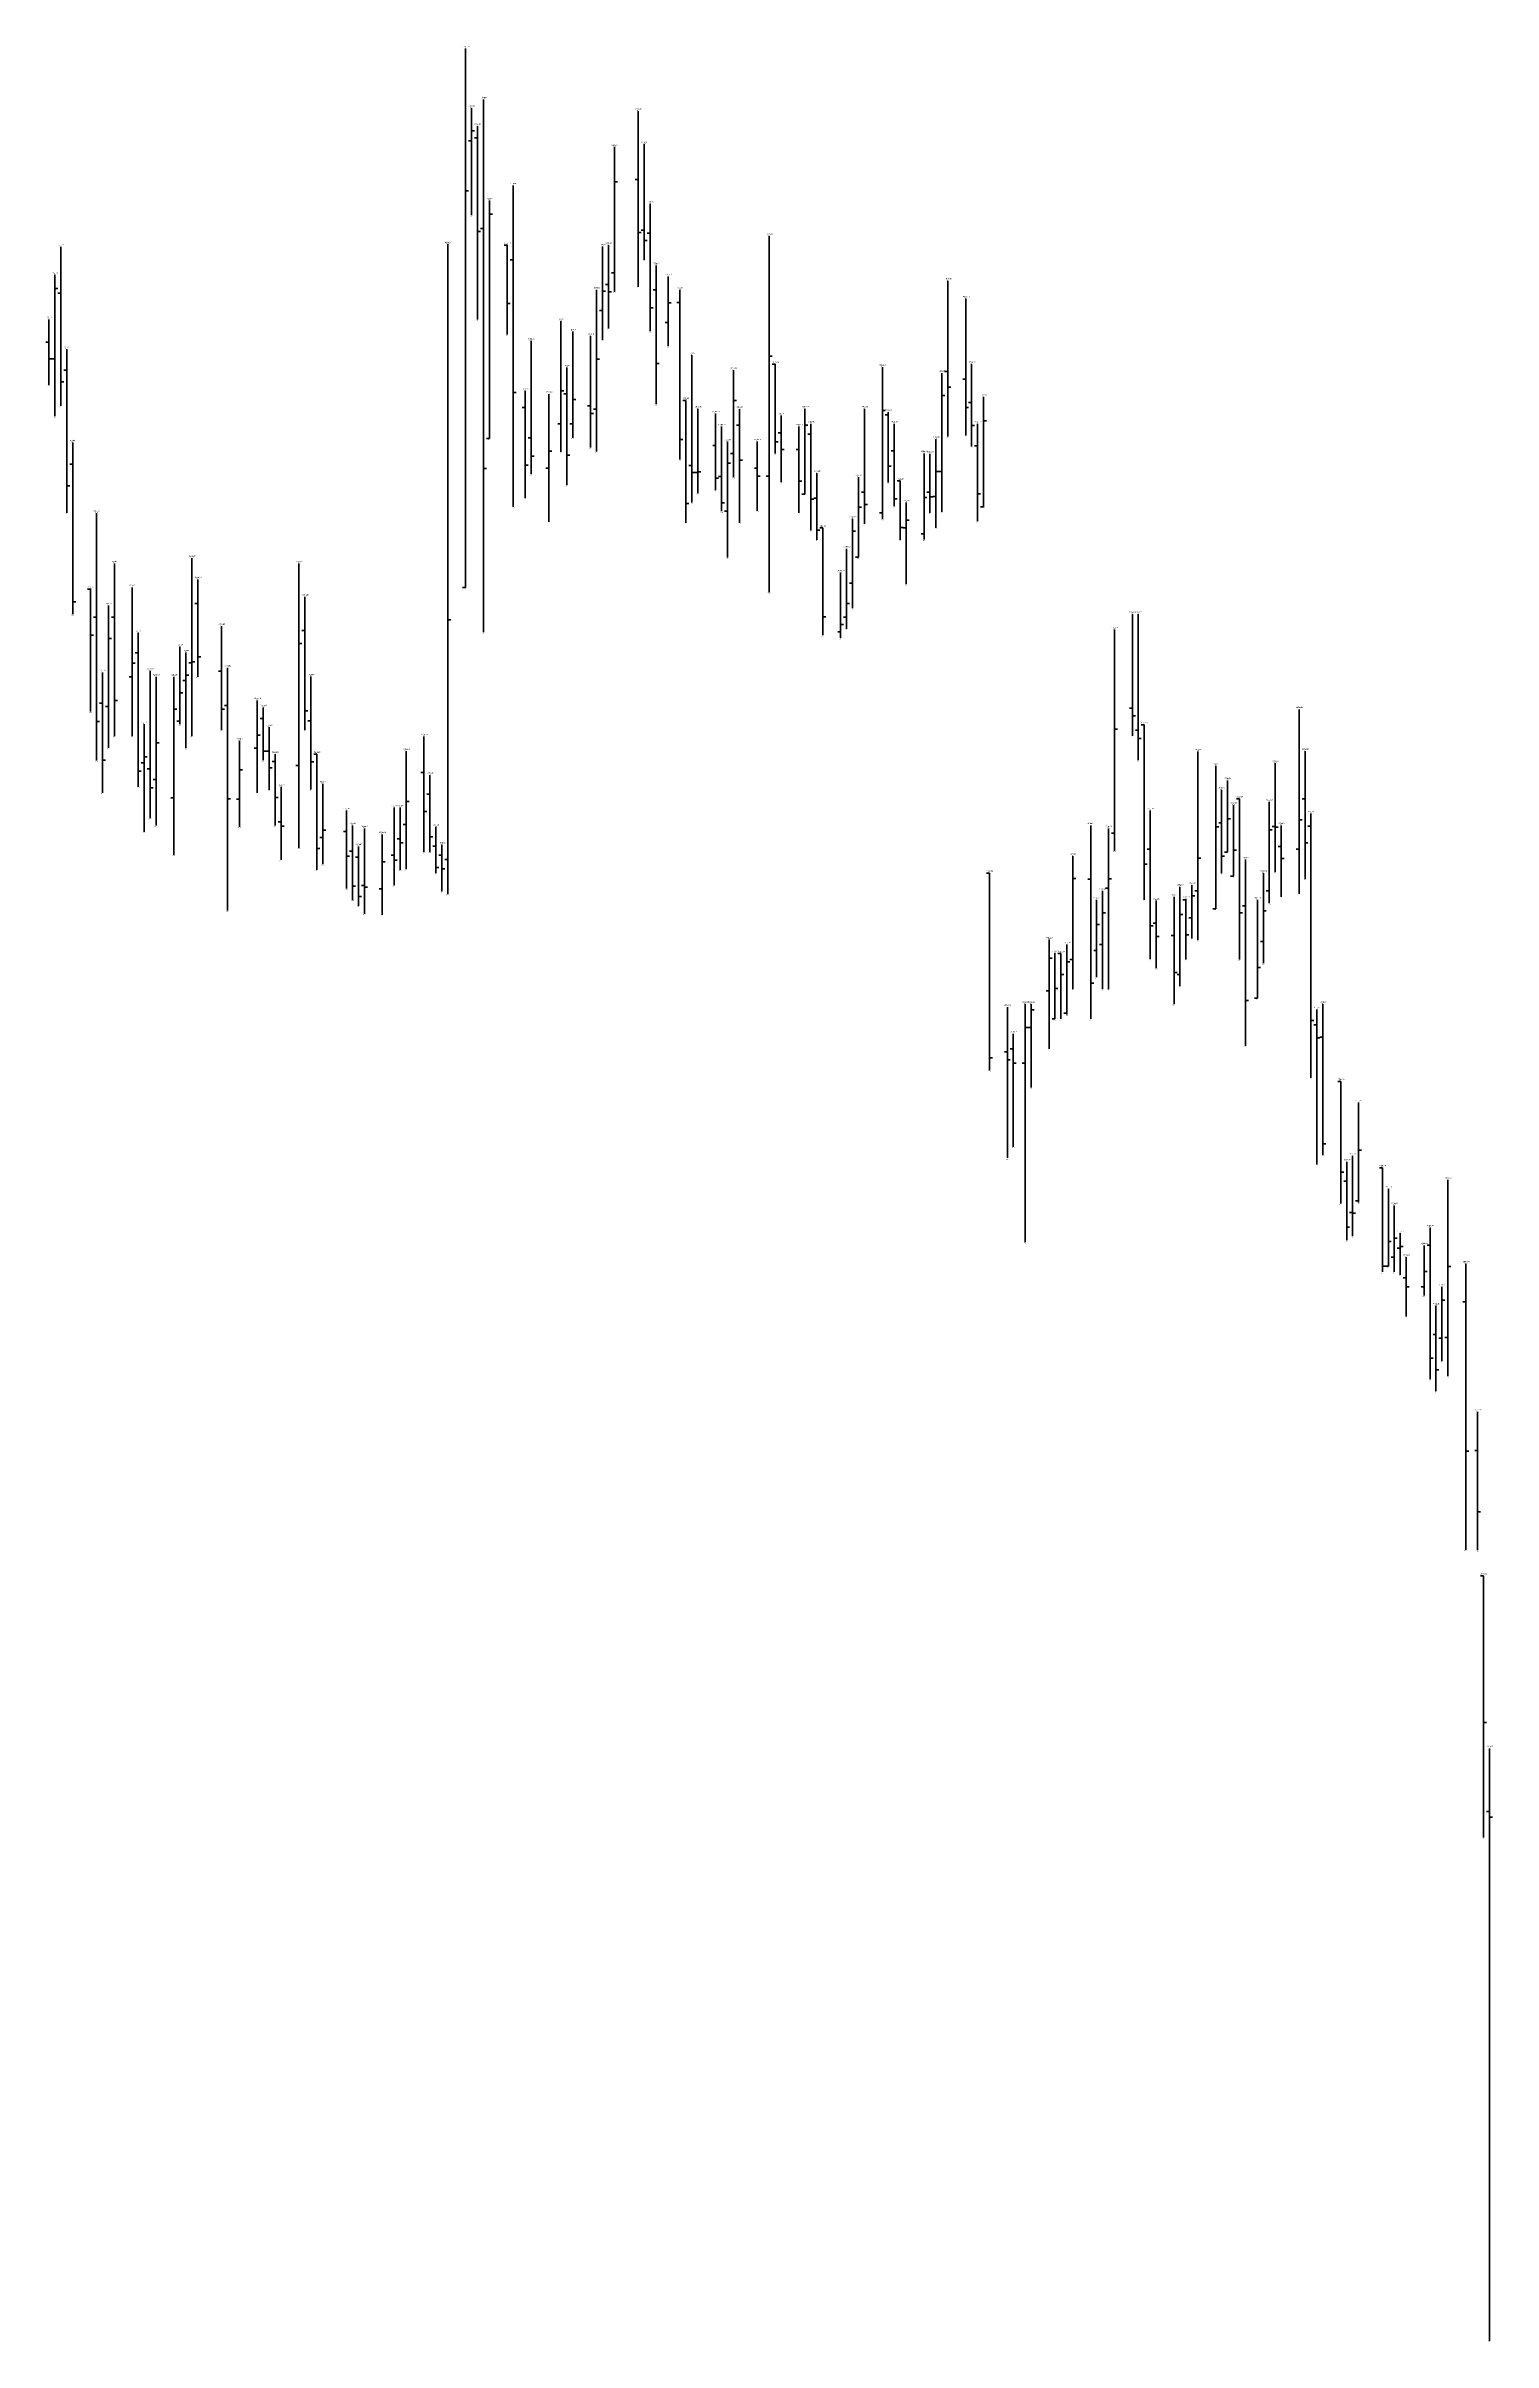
# Model space of a CAD drawing. Header units: inches. Extents: x 0 to 30000, y -20 to 2443.
# Drawn here: x 16487.5 to 16730.6, y 415.2 to 801 of the extents above; entities that cross this region are included whole.
import ezdxf

# ---------------------------------------------------------------- set-up
doc = ezdxf.new("R2010")
doc.units = ezdxf.units.IN
doc.header["$MEASUREMENT"] = 0
for name, color, linetype in [('DATE', 7, 'Continuous'), ('Graph', 7, 'Continuous'), ('Rate', 7, 'Continuous')]:
    doc.layers.add(name, color=color, linetype=linetype)
doc.styles.get("Standard").update_dxf_attribs({"font": 'arial.ttf'})

msp = doc.modelspace()

# ---------------------------------------------------------------- linework, layer by layer
at = {"layer": 'Graph', "color": 3, "lineweight": 35}
for p, q in [((16558, 800.5), (16558, 710)), ((16559, 790.5), (16559, 772.5)), ((16559, 785), (16558.5, 785)), ((16559, 786.675), (16559.5, 786.675)), ((16583, 783.975), (16583, 759.65)), ((16558, 776.625), (16558.5, 776.625)), ((16583, 778.15), (16583.5, 778.15)), ((16562, 774.975), (16562, 735)), ((16562, 772.675), (16562.5, 772.675)), ((16555, 767.625), (16555, 658.475)), ((16609, 769), (16609, 709.2)), ((16581, 767.25), (16581, 751.575)), ((16489, 762.475), (16489, 738.775)), ((16489, 760.225), (16489.5, 760.225)), ((16580, 760), (16580, 732.825)), ((16583, 762.85), (16582.5, 762.85)), ((16592, 762.2), (16592, 750.5)), ((16581, 756.5), (16580.5, 756.5)), ((16581, 759.75), (16581.5, 759.75)), ((16592, 757.8), (16592.5, 757.8)), ((16574, 754.7), (16574, 732.75)), ((16576, 752.975), (16576, 735.125)), ((16592, 754.5), (16591.5, 754.5)), ((16489, 748.375), (16488.5, 748.375)), ((16580, 748.35), (16580.5, 748.35)), ((16609, 748.825), (16609.5, 748.825)), ((16603, 746.5), (16603, 728.525)), ((16628, 747), (16628, 721.475)), ((16638, 746), (16638, 722.675)), ((16572, 742.475), (16572, 721)), ((16574, 743), (16574.5, 743)), ((16576, 741.575), (16576.5, 741.575)), ((16603, 741.375), (16603.5, 741.375)), ((16638, 742.25), (16638.5, 742.25)), ((16645, 742), (16645, 723.525)), ((16574, 737.45), (16573.5, 737.45)), ((16576, 737.475), (16575.5, 737.475)), ((16580, 739.95), (16579.5, 739.95)), ((16597, 740), (16597, 725.825)), ((16615, 740), (16615, 725.65)), ((16615, 737.275), (16615.5, 737.275)), ((16628, 739.7), (16628.5, 739.7)), ((16645, 738), (16645.5, 738)), ((16562, 735), (16561.5, 735)), ((16572, 732.875), (16572.5, 732.875)), ((16602, 734.45), (16602, 715)), ((16637, 734.9), (16637, 720)), ((16572, 730.05), (16571.5, 730.05)), ((16597, 729.3), (16596.5, 729.3)), ((16597, 729.425), (16597.5, 729.425)), ((16602, 730.875), (16602.5, 730.875)), ((16603, 732.5), (16602.5, 732.5)), ((16635, 732.5), (16635, 718.05)), ((16637, 729.45), (16637.5, 729.45)), ((16638, 729.45), (16637.5, 729.45)), ((16609, 728.675), (16608.5, 728.675)), ((16615, 725.65), (16614.5, 725.65)), ((16624, 728.5), (16624, 715.05)), ((16637, 725.25), (16636.5, 725.25)), ((16602, 722.775), (16601.5, 722.775)), ((16623, 721.5), (16623, 706.525)), ((16624, 723.5), (16624.5, 723.5)), ((16628, 722.5), (16627.5, 722.5)), ((16632, 724.25), (16632, 710.525)), ((16632, 721.3), (16632.5, 721.3)), ((16635, 725.075), (16635.5, 725.075)), ((16645, 723.525), (16644.5, 723.525)), ((16623, 719.425), (16623.5, 719.425)), ((16632, 720), (16631.5, 720)), ((16635, 719), (16634.5, 719)), ((16512, 714.925), (16512, 685)), ((16530, 714), (16530, 666.275)), ((16622, 716.5), (16622, 703.05)), ((16624, 715.05), (16623.5, 715.05)), ((16502, 710), (16502, 685)), ((16558, 710), (16557.5, 710)), ((16621, 712.45), (16621, 701.5)), ((16623, 710.7), (16622.5, 710.7)), ((16498, 706.95), (16498, 683.05)), ((16622, 707.3), (16622.5, 707.3)), ((16555, 704.55), (16555.5, 704.55)), ((16621, 702.55), (16620.5, 702.55)), ((16621, 703.75), (16621.5, 703.75)), ((16622, 705), (16621.5, 705)), ((16667, 702.9), (16667, 665.75)), ((16498, 701.4), (16498.5, 701.4)), ((16510, 700), (16510, 687.025)), ((16511, 699.05), (16511, 682.975)), ((16530, 700.6), (16530.5, 700.6)), ((16502, 695), (16501.5, 695)), ((16502, 697.275), (16502.5, 697.275)), ((16506, 695), (16506, 670)), ((16509, 695), (16509, 665.1)), ((16511, 694.35), (16510.5, 694.35)), ((16511, 695.275), (16511.5, 695.275)), ((16512, 697.3), (16511.5, 697.3)), ((16512, 697.475), (16512.5, 697.475)), ((16510, 692.275), (16510.5, 692.275)), ((16523, 691), (16523, 675.5)), ((16498, 690), (16497.5, 690)), ((16504, 687), (16504, 668.95)), ((16509, 689.55), (16509.5, 689.55)), ((16510, 687.5), (16509.5, 687.5)), ((16698, 689.5), (16698, 658.5)), ((16506, 683.9), (16506.5, 683.9)), ((16520, 684.225), (16520, 669.775)), ((16523, 683), (16522.5, 683)), ((16523, 685.15), (16523.5, 685.15)), ((16667, 686.2), (16667.5, 686.2)), ((16504, 680.5), (16503.5, 680.5)), ((16504, 681.55), (16504.5, 681.55)), ((16520, 679.375), (16520.5, 679.375)), ((16530, 680.1), (16529.5, 680.1)), ((16548, 682.5), (16548, 662.65)), ((16681, 682.425), (16681, 650.725)), ((16684, 680), (16684, 656)), ((16506, 677.75), (16505.5, 677.75)), ((16534, 677), (16534, 663.525)), ((16686, 677.575), (16686, 665.5)), ((16509, 674.65), (16508.5, 674.65)), ((16520, 674.45), (16519.5, 674.45)), ((16548, 674.025), (16548.5, 674.025)), ((16687, 673.425), (16687, 661.5)), ((16693, 674), (16693, 656.975)), ((16534, 668), (16533.5, 668)), ((16534, 669.225), (16534.5, 669.225)), ((16544, 668.5), (16544, 655)), ((16548, 670.175), (16547.5, 670.175)), ((16666, 669.5), (16666, 642.5)), ((16667, 668.7), (16666.5, 668.7)), ((16684, 669.8), (16684.5, 669.8)), ((16686, 671.125), (16686.5, 671.125)), ((16693, 669.25), (16693.5, 669.25)), ((16698, 670.975), (16698.5, 670.975)), ((16544, 663.925), (16544.5, 663.925)), ((16555, 664.3), (16554.5, 664.3)), ((16660, 664.85), (16660, 642.5)), ((16681, 664.525), (16681.5, 664.525)), ((16686, 665.5), (16685.5, 665.5)), ((16687, 665.875), (16687.5, 665.875)), ((16698, 666), (16697.5, 666)), ((16660, 661.125), (16660.5, 661.125)), ((16666, 661.05), (16666.5, 661.05)), ((16678, 659.725), (16678, 643)), ((16680, 660), (16680, 651)), ((16687, 661.5), (16686.5, 661.5)), ((16692, 662), (16692, 646.9)), ((16544, 659.35), (16543.5, 659.35)), ((16664, 657.5), (16664, 644.5)), ((16665, 659), (16665, 642.525)), ((16666, 659.5), (16665.5, 659.5)), ((16680, 658.2), (16680.5, 658.2)), ((16681, 659), (16680.5, 659)), ((16684, 656), (16683.5, 656)), ((16691, 657.5), (16691, 641)), ((16693, 659), (16692.5, 659)), ((16664, 653.375), (16664.5, 653.375)), ((16665, 655.35), (16665.5, 655.35)), ((16678, 655.075), (16678.5, 655.075)), ((16680, 654.5), (16679.5, 654.5)), ((16692, 655.65), (16692.5, 655.65)), ((16656, 650.825), (16656, 632.5)), ((16657, 648.55), (16657, 637.5)), ((16659, 650), (16659, 638.25)), ((16664, 649), (16663.5, 649)), ((16665, 650), (16664.5, 650)), ((16692, 650.5), (16691.5, 650.5)), ((16656, 647.725), (16656.5, 647.725)), ((16659, 647.1), (16659.5, 647.1)), ((16660, 647.5), (16659.5, 647.5)), ((16678, 645), (16677.5, 645)), ((16691, 646.15), (16691.5, 646.15)), ((16656, 642.25), (16655.5, 642.25)), ((16657, 642.625), (16657.5, 642.625)), ((16691, 641), (16690.5, 641)), ((16652, 640), (16652, 600)), ((16653, 640), (16653, 626)), ((16653, 639.05), (16653.5, 639.05)), ((16657, 637.5), (16656.5, 637.5)), ((16659, 638.5), (16658.5, 638.5)), ((16652, 636.075), (16652.5, 636.075)), ((16653, 636.075), (16652.5, 636.075)), ((16652, 630.075), (16651.5, 630.075)), ((16708, 623.45), (16708, 606.675)), ((16708, 615.45), (16708.5, 615.45)), ((16723, 610.5), (16723, 577.5)), ((16708, 606.95), (16707.5, 606.95)), ((16713, 608.95), (16713, 596)), ((16714, 606.175), (16714, 595)), ((16713, 600.1), (16713.5, 600.1)), ((16714, 600.7), (16714.5, 600.7)), ((16715, 599), (16714.5, 599)), ((16715, 601.5), (16715, 594.5)), ((16715, 599.3), (16715.5, 599.3)), ((16719, 599.45), (16719, 591.025)), ((16713, 596), (16712.5, 596)), ((16714, 597.5), (16713.5, 597.5)), ((16719, 595.1), (16719.5, 595.1)), ((16723, 595.95), (16723.5, 595.95)), ((16719, 592.5), (16718.5, 592.5)), ((16722, 592.5), (16722, 580)), ((16722, 590.275), (16722.5, 590.275)), ((16722, 583.9), (16721.5, 583.9)), ((16723, 584), (16722.5, 584))]:
    msp.add_line(p, q, dxfattribs=at)
at = {"layer": 'Graph', "color": 1, "lineweight": 35}
for p, q in [((16561, 791.95), (16561, 702.5)), ((16560, 787.5), (16560, 755)), ((16587, 790), (16587, 760.5)), ((16560, 785.5), (16559.5, 785.5)), ((16588, 784.425), (16588, 765)), ((16566, 777.5), (16566, 723.525)), ((16587, 778.5), (16586.5, 778.5)), ((16589, 774.425), (16589, 753.025)), ((16560, 769.8), (16560.5, 769.8)), ((16561, 770.275), (16560.5, 770.275)), ((16587, 769.6), (16587.5, 769.6)), ((16588, 770), (16587.5, 770)), ((16588, 768.275), (16588.5, 768.275)), ((16589, 769.5), (16588.5, 769.5)), ((16490, 767.2), (16490, 740.5)), ((16565, 767.475), (16564.5, 767.475)), ((16565, 767.475), (16565, 752.5)), ((16566, 765), (16565.5, 765)), ((16582, 767.5), (16582, 753.5)), ((16590, 764.075), (16590, 740.8)), ((16582, 760.9), (16581.5, 760.9)), ((16590, 760), (16589.5, 760)), ((16594, 759.975), (16594, 731.5)), ((16639, 761.5), (16639, 735.35)), ((16490, 759.425), (16489.5, 759.425)), ((16565, 757.675), (16565.5, 757.675)), ((16582, 759.65), (16582.5, 759.65)), ((16589, 756.95), (16589.5, 756.95)), ((16594, 757.875), (16593.5, 757.875)), ((16642, 758.5), (16642, 735.5)), ((16488, 755), (16488, 744.05)), ((16579, 752.2), (16579, 733.5)), ((16488, 751.2), (16487.5, 751.2)), ((16488, 748.375), (16488.5, 748.375)), ((16491, 750), (16491, 722.5)), ((16569, 751.425), (16569, 729)), ((16596, 749), (16596, 724.325)), ((16490, 744.55), (16490.5, 744.55)), ((16491, 746.5), (16490.5, 746.5)), ((16575, 746.925), (16575, 727.15)), ((16590, 747.625), (16590.5, 747.625)), ((16610, 747.5), (16609.5, 747.5)), ((16610, 747.5), (16610, 732.5)), ((16639, 746.25), (16638.5, 746.25)), ((16642, 745), (16641.5, 745)), ((16643, 747.5), (16643, 733.65)), ((16566, 742.75), (16566.5, 742.75)), ((16568, 743), (16568, 725.05)), ((16575, 742.5), (16574.5, 742.5)), ((16595, 741.4), (16594.5, 741.4)), ((16595, 741.4), (16595, 720.825)), ((16639, 743.625), (16639.5, 743.625)), ((16643, 741.05), (16642.5, 741.05)), ((16568, 740.225), (16567.5, 740.225)), ((16579, 740.5), (16578.5, 740.5)), ((16579, 739.2), (16579.5, 739.2)), ((16600, 739.2), (16600, 726.35)), ((16601, 737), (16601, 722.775)), ((16604, 737.25), (16603.5, 737.25)), ((16604, 739.95), (16604, 720.825)), ((16611, 738.85), (16611, 727.65)), ((16614, 737), (16614, 722.5)), ((16616, 737.5), (16616, 719.625)), ((16625, 740), (16625, 720.65)), ((16629, 739), (16628.5, 739)), ((16629, 739.45), (16629, 727.6)), ((16630, 737.5), (16630, 723.65)), ((16642, 740.2), (16642.5, 740.2)), ((16643, 737.2), (16643.5, 737.2)), ((16644, 737.45), (16644, 721.125)), ((16492, 734.325), (16492, 705.525)), ((16569, 735.125), (16568.5, 735.125)), ((16594, 734.825), (16594.5, 734.825)), ((16600, 733.85), (16599.5, 733.85)), ((16607, 734.5), (16607, 722.85)), ((16610, 734.45), (16610.5, 734.45)), ((16611, 735.95), (16610.5, 735.95)), ((16611, 733.175), (16611.5, 733.175)), ((16614, 733.175), (16613.5, 733.175)), ((16616, 735.75), (16615.5, 735.75)), ((16630, 732.95), (16629.5, 732.95)), ((16644, 733.775), (16643.5, 733.775)), ((16492, 730.675), (16491.5, 730.675)), ((16561, 729.95), (16561.5, 729.95)), ((16568, 730.55), (16568.5, 730.55)), ((16569, 732.025), (16569.5, 732.025)), ((16575, 732.225), (16575.5, 732.225)), ((16596, 730.45), (16595.5, 730.45)), ((16596, 729.3), (16596.5, 729.3)), ((16604, 731.35), (16604.5, 731.35)), ((16607, 730), (16606.5, 730)), ((16617, 729.2), (16617, 718)), ((16629, 730.35), (16629.5, 730.35)), ((16636, 732.45), (16636, 722.525)), ((16491, 727.05), (16491.5, 727.05)), ((16600, 728.35), (16600.5, 728.35)), ((16601, 728.625), (16600.5, 728.625)), ((16607, 728.675), (16607.5, 728.675)), ((16614, 727.825), (16614.5, 727.825)), ((16625, 726), (16624.5, 726)), ((16631, 727.925), (16630.5, 727.925)), ((16631, 727.925), (16631, 718)), ((16636, 726), (16635.5, 726)), ((16636, 725.2), (16636.5, 725.2)), ((16644, 725.725), (16644.5, 725.725)), ((16496, 722.475), (16496, 680.925)), ((16595, 724.075), (16595.5, 724.075)), ((16601, 724.175), (16601.5, 724.175)), ((16616, 724.825), (16616.5, 724.825)), ((16617, 725), (16616.5, 725)), ((16625, 723.9), (16625.5, 723.9)), ((16630, 724.85), (16630.5, 724.85)), ((16617, 719.6), (16617.5, 719.6)), ((16618, 719.975), (16617.5, 719.975)), ((16618, 719.975), (16618, 702)), ((16631, 720.075), (16631.5, 720.075)), ((16499, 714), (16499, 685)), ((16495, 709.7), (16494.5, 709.7)), ((16495, 709.7), (16495, 689.175)), ((16513, 711.35), (16513, 695)), ((16492, 707.55), (16492.5, 707.55)), ((16513, 707.3), (16512.5, 707.3)), ((16531, 708.425), (16531, 686)), ((16496, 705), (16495.5, 705)), ((16499, 705), (16498.5, 705)), ((16503, 702.35), (16503, 676.475)), ((16517, 703.5), (16517, 686)), ((16531, 702.775), (16530.5, 702.775)), ((16618, 705.025), (16618.5, 705.025)), ((16670, 705.5), (16670, 685.05)), ((16671, 705.5), (16671, 681)), ((16495, 701.95), (16495.5, 701.95)), ((16503, 699), (16502.5, 699)), ((16513, 698.35), (16513.5, 698.35)), ((16497, 695.7), (16497, 675.5)), ((16505, 695.975), (16505, 671.225)), ((16517, 695.9), (16516.5, 695.9)), ((16518, 696.5), (16518, 655.75)), ((16532, 695.025), (16532, 676.05)), ((16497, 690.55), (16496.5, 690.55)), ((16499, 691.025), (16499.5, 691.025)), ((16496, 687.475), (16496.5, 687.475)), ((16517, 689.55), (16517.5, 689.55)), ((16518, 690.15), (16517.5, 690.15)), ((16524, 688), (16523.5, 688)), ((16524, 689.825), (16524, 681)), ((16531, 689.25), (16531.5, 689.25)), ((16532, 687.575), (16531.5, 687.575)), ((16670, 689.7), (16669.5, 689.7)), ((16670, 688.425), (16670.5, 688.425)), ((16672, 686.9), (16671.5, 686.9)), ((16672, 686.9), (16672, 657.5)), ((16525, 686.5), (16525, 676)), ((16551, 684.95), (16551, 665.5)), ((16671, 686), (16670.5, 686)), ((16671, 684.6), (16671.5, 684.6)), ((16497, 680.975), (16497.5, 680.975)), ((16503, 679.15), (16503.5, 679.15)), ((16505, 679.5), (16504.5, 679.5)), ((16524, 682.475), (16524.5, 682.475)), ((16525, 682.475), (16524.5, 682.475)), ((16525, 679.675), (16525.5, 679.675)), ((16526, 680.775), (16525.5, 680.775)), ((16526, 682), (16526, 670)), ((16532, 680.7), (16532.5, 680.7)), ((16533, 682), (16532.5, 682)), ((16533, 682), (16533, 662.55)), ((16551, 678.925), (16550.5, 678.925)), ((16694, 680.475), (16694, 662.15)), ((16699, 682.5), (16699, 661)), ((16505, 676.325), (16505.5, 676.325)), ((16527, 676.475), (16527, 664.25)), ((16552, 675.25), (16551.5, 675.25)), ((16552, 678.475), (16552, 665.525)), ((16685, 676), (16685, 662)), ((16518, 674.475), (16518.5, 674.475)), ((16526, 674.725), (16526.5, 674.725)), ((16538, 672.5), (16538, 659.425)), ((16546, 673), (16546, 660)), ((16547, 673), (16547, 662.575)), ((16551, 672.325), (16551.5, 672.325)), ((16673, 672.5), (16673, 647.55)), ((16688, 674.5), (16687.5, 674.5)), ((16688, 674.5), (16688, 647.5)), ((16699, 674.5), (16698.5, 674.5)), ((16700, 672), (16700, 627.6)), ((16527, 670.625), (16526.5, 670.625)), ((16527, 669.9), (16527.5, 669.9)), ((16538, 669), (16537.5, 669)), ((16539, 670), (16539, 657.525)), ((16541, 669.5), (16541, 655.175)), ((16547, 667.75), (16546.5, 667.75)), ((16552, 668.125), (16552.5, 668.125)), ((16553, 669.75), (16553, 662)), ((16663, 670), (16663, 637.5)), ((16685, 670.425), (16684.5, 670.425)), ((16694, 669.85), (16693.5, 669.85)), ((16694, 669.725), (16694.5, 669.725)), ((16695, 670), (16695, 658)), ((16700, 669.9), (16699.5, 669.9)), ((16533, 666.15), (16533.5, 666.15)), ((16538, 664.875), (16538.5, 664.875)), ((16539, 665.675), (16538.5, 665.675)), ((16540, 664.7), (16539.5, 664.7)), ((16540, 666.5), (16540, 656.5)), ((16546, 665), (16545.5, 665)), ((16546, 664.2), (16546.5, 664.2)), ((16547, 667.075), (16547.5, 667.075)), ((16553, 666.55), (16552.5, 666.55)), ((16554, 665), (16553.5, 665)), ((16554, 666.75), (16554, 658.975)), ((16672, 663.525), (16672.5, 663.525)), ((16673, 666), (16672.5, 666)), ((16685, 664.875), (16685.5, 664.875)), ((16689, 664.275), (16689, 633)), ((16695, 666.5), (16694.5, 666.5)), ((16695, 664.475), (16695.5, 664.475)), ((16699, 667.1), (16699.5, 667.1)), ((16539, 659.8), (16539.5, 659.8)), ((16541, 659.9), (16540.5, 659.9)), ((16541, 659.65), (16541.5, 659.65)), ((16553, 662.95), (16553.5, 662.95)), ((16554, 662.725), (16554.5, 662.725)), ((16646, 662), (16645.5, 662)), ((16646, 662), (16646, 628.9)), ((16663, 660.975), (16662.5, 660.975)), ((16540, 658.075), (16540.5, 658.075)), ((16674, 657.375), (16674, 646.025)), ((16677, 658), (16677, 640)), ((16679, 657.5), (16678.5, 657.5)), ((16679, 657.675), (16679, 647.5)), ((16689, 656.5), (16688.5, 656.5)), ((16673, 653.175), (16673.5, 653.175)), ((16674, 653.575), (16673.5, 653.575)), ((16688, 655.35), (16688.5, 655.35)), ((16658, 648.475), (16657.5, 648.475)), ((16658, 648.475), (16658, 637.5)), ((16674, 651.375), (16674.5, 651.375)), ((16677, 651.5), (16676.5, 651.5)), ((16679, 651.65), (16679.5, 651.65)), ((16658, 645), (16658.5, 645)), ((16677, 645.3), (16677.5, 645.3)), ((16663, 643.5), (16663.5, 643.5)), ((16689, 640.625), (16689.5, 640.625)), ((16649, 639.5), (16649, 614.15)), ((16700, 637.225), (16700.5, 637.225)), ((16701, 636.5), (16700.5, 636.5)), ((16701, 639.075), (16701, 613.075)), ((16702, 640), (16702, 614.675)), ((16650, 635), (16650, 616.05)), ((16701, 634.325), (16701.5, 634.325)), ((16702, 634.425), (16701.5, 634.425)), ((16646, 631), (16646.5, 631)), ((16649, 632), (16648.5, 632)), ((16649, 630.65), (16649.5, 630.65)), ((16650, 632.475), (16649.5, 632.475)), ((16650, 630.075), (16650.5, 630.075)), ((16705, 627), (16704.5, 627)), ((16705, 627), (16705, 606.5)), ((16702, 616.55), (16702.5, 616.55)), ((16706, 613.5), (16706, 600.35)), ((16707, 614.5), (16707, 601)), ((16705, 611.75), (16705.5, 611.75)), ((16706, 610.25), (16705.5, 610.25)), ((16712, 612.5), (16711.5, 612.5)), ((16712, 612.5), (16712, 595)), ((16706, 602.55), (16706.5, 602.55)), ((16707, 605), (16706.5, 605)), ((16707, 604.875), (16707.5, 604.875)), ((16720, 602.425), (16720, 577)), ((16720, 599.5), (16719.5, 599.5)), ((16712, 595.975), (16712.5, 595.975)), ((16716, 594), (16715.5, 594)), ((16716, 597.5), (16716, 587.5)), ((16726, 596.375), (16726, 548.35)), ((16716, 592.5), (16716.5, 592.5)), ((16721, 589.325), (16721, 575)), ((16726, 590), (16725.5, 590)), ((16721, 584.475), (16720.5, 584.475)), ((16720, 580.5), (16720.5, 580.5)), ((16721, 578.575), (16721.5, 578.575)), ((16728, 571.5), (16728, 548.25)), ((16726, 564.925), (16726.5, 564.925)), ((16728, 565), (16727.5, 565)), ((16728, 554.725), (16728.5, 554.725)), ((16729, 543.975), (16728.5, 543.975)), ((16729, 543.975), (16729, 500)), ((16729, 519.3), (16729.5, 519.3)), ((16730, 514.975), (16730, 415.45)), ((16730, 504.35), (16729.5, 504.35)), ((16730, 503.4), (16730.5, 503.4))]:
    msp.add_line(p, q, dxfattribs=at)

# ---------------------------------------------------------------- texts
at = {"layer": 'DATE'}
for s, p in [('23Sep19', (16557.5, 800.75)), ('24Sep19', (16558.5, 790.75)), ('26Sep19', (16560.5, 792.2)), ('25Sep19', (16559.5, 787.75)), ('22Oct19', (16586.5, 790.25)), ('18Oct19', (16582.5, 784.225)), ('23Oct19', (16587.5, 784.675)), ('27Sep19', (16561.5, 775.225)), ('01Oct19', (16565.5, 777.75)), ('24Oct19', (16588.5, 774.675)), ('17Jul19', (16489.5, 767.45)), ('20Sep19', (16554.5, 767.875)), ('30Sep19', (16564.5, 767.725)), ('16Oct19', (16580.5, 767.5)), ('17Oct19', (16581.5, 767.75)), ('13Nov19', (16608.5, 769.25)), ('25Oct19', (16589.5, 764.325)), ('16Jul19', (16488.5, 762.725)), ('15Oct19', (16579.5, 760.25)), ('27Oct19', (16591.5, 762.45)), ('29Oct19', (16593.5, 760.225)), ('13Dec19', (16638.5, 761.75)), ('16Dec19', (16641.5, 758.75)), ('15Jul19', (16487.5, 755.25)), ('09Oct19', (16573.5, 754.95)), ('11Oct19', (16575.5, 753.225)), ('14Oct19', (16578.5, 752.45)), ('18Jul19', (16490.5, 750.25)), ('04Oct19', (16568.5, 751.675)), ('31Oct19', (16595.5, 749.25)), ('10Oct19', (16574.5, 747.175)), ('07Nov19', (16602.5, 746.75)), ('14Nov19', (16609.5, 747.75)), ('02Dec19', (16627.5, 747.25)), ('12Dec19', (16637.5, 746.25)), ('17Dec19', (16642.5, 747.75)), ('03Oct19', (16567.5, 743.25)), ('07Oct19', (16571.5, 742.725)), ('30Oct19', (16594.5, 741.65)), ('19Dec19', (16644.5, 742.25)), ('01Nov19', (16596.5, 740.25)), ('04Nov19', (16599.5, 739.45)), ('05Nov19', (16600.5, 737.25)), ('08Nov19', (16603.5, 740.2)), ('15Nov19', (16610.5, 739.1)), ('18Nov19', (16613.5, 737.25)), ('19Nov19', (16614.5, 740.25)), ('20Nov19', (16615.5, 737.75)), ('29Nov19', (16624.5, 740.25)), ('03Dec19', (16628.5, 739.7)), ('04Dec19', (16629.5, 737.75)), ('18Dec19', (16643.5, 737.7)), ('19Jul19', (16491.5, 734.575)), ('06Nov19', (16601.5, 734.7)), ('11Nov19', (16606.5, 734.75)), ('09Dec19', (16634.5, 732.75)), ('10Dec19', (16635.5, 732.7)), ('11Dec19', (16636.5, 735.15)), ('21Nov19', (16616.5, 729.45)), ('28Nov19', (16623.5, 728.75)), ('05Dec19', (16630.5, 728.175)), ('23Jul19', (16495.5, 722.725)), ('27Nov19', (16622.5, 721.75)), ('06Dec19', (16631.5, 724.5)), ('22Nov19', (16617.5, 720.225)), ('26Jul19', (16498.5, 714.25)), ('08Aug19', (16511.5, 715.175)), ('26Aug19', (16529.5, 714.25)), ('26Nov19', (16621.5, 716.75)), ('22Jul19', (16494.5, 709.95)), ('29Jul19', (16501.5, 710.25)), ('09Aug19', (16512.5, 711.6)), ('25Nov19', (16620.5, 712.7)), ('25Jul19', (16497.5, 707.2)), ('27Aug19', (16530.5, 708.675)), ('13Jan20', (16669.5, 705.75)), ('14Jan20', (16670.5, 705.75)), ('30Jul19', (16502.5, 702.6)), ('13Aug19', (16516.5, 703.75)), ('10Jan20', (16666.5, 703.15)), ('06Aug19', (16509.5, 700.25)), ('07Aug19', (16510.5, 699.3)), ('24Jul19', (16496.5, 695.95)), ('01Aug19', (16504.5, 696.225)), ('02Aug19', (16505.5, 695.25)), ('05Aug19', (16508.5, 695.25)), ('14Aug19', (16517.5, 696.75)), ('28Aug19', (16531.5, 695.275)), ('19Aug19', (16522.5, 691.25)), ('31Jul19', (16503.5, 687.25)), ('20Aug19', (16523.5, 690.075)), ('21Aug19', (16524.5, 686.75)), ('15Jan20', (16671.5, 687.15)), ('10Feb20', (16697.5, 689.75)), ('16Aug19', (16519.5, 684.475)), ('13Sep19', (16547.5, 682.75)), ('16Sep19', (16550.5, 685.2)), ('24Jan20', (16680.5, 682.675)), ('11Feb20', (16698.5, 682.75)), ('22Aug19', (16525.5, 682.25)), ('29Aug19', (16532.5, 682.25)), ('17Sep19', (16551.5, 678.725)), ('27Jan20', (16683.5, 680.25)), ('06Feb20', (16693.5, 680.725)), ('23Aug19', (16526.5, 676.725)), ('30Aug19', (16533.5, 677.25)), ('28Jan20', (16684.5, 676.25)), ('29Jan20', (16685.5, 677.825)), ('03Sep19', (16537.5, 672.75)), ('11Sep19', (16545.5, 673.25)), ('12Sep19', (16546.5, 673.25)), ('16Jan20', (16672.5, 672.75)), ('30Jan20', (16686.5, 673.675)), ('31Jan20', (16687.5, 674.75)), ('05Feb20', (16692.5, 674.25)), ('12Feb20', (16699.5, 672.25)), ('04Sep19', (16538.5, 670.25)), ('06Sep19', (16540.5, 669.75)), ('09Sep19', (16543.5, 668.75)), ('18Sep19', (16552.5, 670)), ('06Jan20', (16662.5, 670.25)), ('09Jan20', (16665.5, 669.75)), ('07Feb20', (16694.5, 670.25)), ('05Sep19', (16539.5, 666.75)), ('19Sep19', (16553.5, 667)), ('03Jan20', (16659.5, 665.1)), ('01Feb20', (16688.5, 664.525)), ('20Dec19', (16645.5, 662.25)), ('21Jan20', (16677.5, 659.975)), ('23Jan20', (16679.5, 660.25)), ('04Feb20', (16691.5, 662.25)), ('07Jan20', (16663.5, 657.75)), ('08Jan20', (16664.5, 659.25)), ('17Jan20', (16673.5, 657.625)), ('20Jan20', (16676.5, 658.25)), ('22Jan20', (16678.5, 657.925)), ('03Feb20', (16690.5, 657.75)), ('30Dec19', (16655.5, 651.075)), ('31Dec19', (16656.5, 648.8)), ('01Jan20', (16657.5, 648.725)), ('02Jan20', (16658.5, 650.25)), ('26Dec19', (16651.5, 640.25)), ('27Dec19', (16652.5, 640.25)), ('14Feb20', (16701.5, 640.25)), ('23Dec19', (16648.5, 639.75)), ('13Feb20', (16700.5, 639.325)), ('24Dec19', (16649.5, 635.25)), ('17Feb20', (16704.5, 627.25)), ('20Feb20', (16707.5, 623.7)), ('18Feb20', (16705.5, 613.75)), ('19Feb20', (16706.5, 614.75)), ('24Feb20', (16711.5, 612.75)), ('06Mar20', (16722.5, 610.75)), ('25Feb20', (16712.5, 609.2)), ('26Feb20', (16713.5, 606.425)), ('27Feb20', (16714.5, 601.75)), ('03Mar20', (16719.5, 602.675)), ('28Feb20', (16715.5, 597.75)), ('02Mar20', (16718.5, 599.7)), ('09Mar20', (16725.5, 596.625)), ('05Mar20', (16721.5, 592.75)), ('04Mar20', (16720.5, 589.575)), ('11Mar20', (16727.5, 571.75)), ('12Mar20', (16728.5, 544.225)), ('13Mar20', (16729.5, 515.225))]:
    msp.add_text(s, height=0.2, dxfattribs=at).set_placement(p)
at = {"layer": 'Rate'}
for s, p in [('1601', (16557.75, 800.6)), ('1581', (16558.75, 790.6)), ('1583.9', (16560.75, 792.05)), ('1575', (16559.75, 787.6)), ('1580', (16586.75, 790.1)), ('1567.95', (16582.75, 784.075)), ('1568.85', (16587.75, 784.525)), ('1555', (16565.75, 777.6)), ('1545', (16558.75, 772.3)), ('1549.95', (16561.75, 775.075)), ('1548.85', (16588.75, 774.525)), ('1535.25', (16554.75, 767.725)), ('1534.95', (16564.75, 767.575)), ('1535', (16581.75, 767.6)), ('1538', (16608.75, 769.1)), ('1534.4', (16489.75, 767.3)), ('1534.5', (16580.75, 767.35)), ('1530', (16587.75, 764.8)), ('1528.15', (16589.75, 764.175)), ('1524.95', (16488.75, 762.575)), ('1520', (16579.75, 760.1)), ('1521', (16586.75, 760.3)), ('1524.4', (16591.75, 762.3)), ('1519.95', (16593.75, 760.075)), ('1523', (16638.75, 761.6)), ('1519.3', (16582.75, 759.45)), ('1517', (16641.75, 758.6)), ('1510', (16487.75, 755.1)), ('1510', (16559.75, 754.8)), ('1505', (16564.75, 752.3)), ('1509.4', (16573.75, 754.8)), ('1505.95', (16575.75, 753.075)), ('1504.4', (16578.75, 752.3)), ('1507', (16581.75, 753.3)), ('1506.05', (16588.75, 752.825)), ('1500', (16490.75, 750.1)), ('1502.85', (16568.75, 751.525)), ('1503.15', (16580.75, 751.375)), ('1501', (16591.75, 750.3)), ('1498', (16595.75, 749.1)), ('1493.85', (16574.75, 747.025)), ('1493', (16602.75, 746.6)), ('1495', (16609.75, 747.6)), ('1494', (16627.75, 747.1)), ('1492', (16637.75, 746.1)), ('1495', (16642.75, 747.6)), ('1488.1', (16487.75, 743.85)), ('1486', (16567.75, 743.1)), ('1484.95', (16571.75, 742.575)), ('1481.6', (16589.75, 740.6)), ('1482.8', (16594.75, 741.5)), ('1484', (16644.75, 742.1)), ('1477.55', (16488.75, 738.575)), ('1481', (16489.75, 740.3)), ('1480', (16596.75, 740.1)), ('1478.4', (16599.75, 739.3)), ('1474', (16600.75, 737.1)), ('1479.9', (16603.75, 740.05)), ('1477.7', (16610.75, 738.95)), ('1474', (16613.75, 737.1)), ('1480', (16614.75, 740.1)), ('1475', (16615.75, 737.6)), ('1480', (16624.75, 740.1)), ('1478.9', (16628.75, 739.55)), ('1475', (16629.75, 737.6)), ('1474.9', (16643.75, 737.55)), ('1468.65', (16491.75, 734.425)), ('1470', (16561.75, 734.8)), ('1470.25', (16575.75, 734.925)), ('1467', (16578.75, 733.3)), ('1468.9', (16601.75, 734.55)), ('1469', (16606.75, 734.6)), ('1469.8', (16636.75, 735)), ('1470.7', (16638.75, 735.15)), ('1471', (16641.75, 735.3)), ('1467.3', (16642.75, 733.45)), ('1465.5', (16573.75, 732.55)), ('1465.65', (16579.75, 732.625)), ('1463', (16593.75, 731.3)), ('1465', (16609.75, 732.3)), ('1458.4', (16616.75, 729.3)), ('1465', (16634.75, 732.6)), ('1464.9', (16635.75, 732.55)), ('1458', (16568.75, 728.8)), ('1454.3', (16574.75, 726.95)), ('1451.65', (16596.75, 725.625)), ('1452.7', (16599.75, 726.15)), ('1457.05', (16602.75, 728.325)), ('1455.3', (16610.75, 727.45)), ('1451.3', (16614.75, 725.45)), ('1457', (16623.75, 728.6)), ('1455.2', (16628.75, 727.4)), ('1455.85', (16630.75, 728.025)), ('1445', (16490.75, 722.3)), ('1444.95', (16495.75, 722.575)), ('1447.05', (16565.75, 723.325)), ('1450.1', (16567.75, 724.85)), ('1448.65', (16595.75, 724.125)), ('1445.55', (16600.75, 722.575)), ('1445.7', (16606.75, 722.65)), ('1445', (16613.75, 722.3)), ('1443', (16622.75, 721.6)), ('1442.95', (16627.75, 721.275)), ('1447.3', (16629.75, 723.45)), ('1448.5', (16631.75, 724.35)), ('1445.05', (16635.75, 722.325)), ('1445.35', (16637.75, 722.475)), ('1447.05', (16644.75, 723.325)), ('1442', (16571.75, 720.8)), ('1441.65', (16594.75, 720.625)), ('1441.65', (16603.75, 720.625)), ('1439.25', (16615.75, 719.425)), ('1436', (16616.75, 717.8)), ('1439.95', (16617.75, 720.075)), ('1441.3', (16624.75, 720.45)), ('1436', (16630.75, 717.8)), ('1436.1', (16634.75, 717.85)), ('1440', (16636.75, 719.8)), ('1442.25', (16643.75, 720.925)), ('1428', (16498.75, 714.1)), ('1429.85', (16511.75, 715.025)), ('1428', (16529.75, 714.1)), ('1430', (16601.75, 714.8)), ('1433', (16621.75, 716.6)), ('1430.1', (16623.75, 714.85)), ('1419.4', (16494.75, 709.8)), ('1420', (16501.75, 710.1)), ('1422.7', (16512.75, 711.45)), ('1420', (16557.75, 709.8)), ('1424.9', (16620.75, 712.55)), ('1421.05', (16631.75, 710.325)), ('1413.9', (16497.75, 707.05)), ('1416.85', (16530.75, 708.525)), ('1418.4', (16608.75, 709)), ('1413.05', (16622.75, 706.325)), ('1411.05', (16491.75, 705.325)), ('1404.7', (16502.75, 702.45)), ('1407', (16516.75, 703.6)), ('1405', (16560.75, 702.3)), ('1406.1', (16621.75, 702.85)), ('1405.8', (16666.75, 703)), ('1411', (16669.75, 705.6)), ('1411', (16670.75, 705.6)), ('1400', (16509.75, 700.1)), ('1398.1', (16510.75, 699.15)), ('1404', (16617.75, 701.8)), ('1403', (16620.75, 701.3)), ('1391.4', (16496.75, 695.8)), ('1391.95', (16504.75, 696.075)), ('1390', (16505.75, 695.1)), ('1390', (16508.75, 695.1)), ('1390', (16512.75, 694.8)), ('1393', (16517.75, 696.6)), ('1390.05', (16531.75, 695.125)), ('1382', (16522.75, 691.1)), ('1378.35', (16494.75, 688.975)), ('1374', (16503.75, 687.1)), ('1374.05', (16509.75, 686.825)), ('1379.65', (16523.75, 689.925)), ('1373', (16524.75, 686.6)), ('1373.8', (16671.75, 687)), ('1379', (16697.75, 689.6)), ('1366.1', (16497.75, 682.85)), ('1370', (16498.75, 684.8)), ('1370', (16501.75, 684.8)), ('1365.95', (16510.75, 682.775)), ('1370', (16511.75, 684.8)), ('1372', (16516.75, 685.8)), ('1368.45', (16519.75, 684.325)), ('1372', (16530.75, 685.8)), ('1365', (16547.75, 682.6)), ('1369.9', (16550.75, 685.05)), ('1370.1', (16669.75, 684.85)), ('1365', (16698.75, 682.6)), ('1361.85', (16495.75, 680.725)), ('1362', (16523.75, 680.8)), ('1364', (16525.75, 682.1)), ('1364', (16532.75, 682.1)), ('1362', (16670.75, 680.8)), ('1364.85', (16680.75, 682.525)), ('1360', (16683.75, 680.1)), ('1360.95', (16693.75, 680.575)), ('1351', (16496.75, 675.3)), ('1352.95', (16502.75, 676.275)), ('1351', (16522.75, 675.3)), ('1352', (16524.75, 675.8)), ('1352.95', (16526.75, 676.575)), ('1352.1', (16531.75, 675.85)), ('1354', (16533.75, 677.1)), ('1356.95', (16551.75, 678.575)), ('1352', (16684.75, 676.1)), ('1355.15', (16685.75, 677.675)), ('1342.45', (16504.75, 671.025)), ('1345', (16537.75, 672.6)), ('1346', (16545.75, 673.1)), ('1346', (16546.75, 673.1)), ('1345', (16672.75, 672.6)), ('1346.85', (16686.75, 673.525)), ('1349', (16687.75, 674.6)), ('1348', (16692.75, 674.1)), ('1344', (16699.75, 672.1)), ('1337.9', (16503.75, 668.75)), ('1340', (16505.75, 669.8)), ('1339.55', (16519.75, 669.575)), ('1340', (16525.75, 669.8)), ('1340', (16538.75, 670.1)), ('1339', (16540.75, 669.6)), ('1337', (16543.75, 668.6)), ('1339.5', (16552.75, 669.85)), ('1340', (16662.75, 670.1)), ('1339', (16665.75, 669.6)), ('1340', (16694.75, 670.1)), ('1330.2', (16508.75, 664.9)), ('1328.5', (16526.75, 664.05)), ('1332.55', (16529.75, 666.075)), ('1327.05', (16533.75, 663.325)), ('1333', (16539.75, 666.6)), ('1331', (16550.75, 665.3)), ('1331.05', (16551.75, 665.325)), ('1333.5', (16553.75, 666.85)), ('1329.7', (16659.75, 664.95)), ('1331.5', (16666.75, 665.55)), ('1331', (16685.75, 665.3)), ('1328.55', (16688.75, 664.375)), ('1325.1', (16532.75, 662.35)), ('1320', (16545.75, 659.8)), ('1325.15', (16546.75, 662.375)), ('1325.3', (16547.75, 662.45)), ('1324', (16552.75, 661.8)), ('1324', (16645.75, 662.1)), ('1319.45', (16677.75, 659.825)), ('1320', (16679.75, 660.1)), ('1324', (16684.75, 661.8)), ('1323', (16686.75, 661.3)), ('1324', (16691.75, 662.1)), ('1324.3', (16693.75, 661.95)), ('1322', (16698.75, 660.8)), ('1318.85', (16537.75, 659.225)), ('1315.05', (16538.75, 657.325)), ('1313', (16539.75, 656.3)), ('1317.95', (16553.75, 658.775)), ('1316.95', (16554.75, 658.275)), ('1315', (16663.75, 657.6)), ('1318', (16664.75, 659.1)), ('1315', (16671.75, 657.3)), ('1314.75', (16673.75, 657.475)), ('1316', (16676.75, 658.1)), ('1315.35', (16678.75, 657.775)), ('1312', (16683.75, 655.8)), ('1315', (16690.75, 657.6)), ('1313.95', (16692.75, 656.775)), ('1316', (16694.75, 657.8)), ('1317', (16697.75, 658.3)), ('1311.5', (16517.75, 655.55)), ('1310.35', (16540.75, 654.975)), ('1310', (16543.75, 654.8)), ('1301.65', (16655.75, 650.925)), ('1297.1', (16656.75, 648.65)), ('1296.95', (16657.75, 648.575)), ('1300', (16658.75, 650.1)), ('1302', (16679.75, 650.8)), ('1301.45', (16680.75, 650.525)), ('1289', (16663.75, 644.3)), ('1295.1', (16672.75, 647.35)), ('1292.05', (16673.75, 645.825)), ('1295', (16678.75, 647.3)), ('1295', (16687.75, 647.3)), ('1293.8', (16691.75, 646.7)), ('1285', (16659.75, 642.3)), ('1285.05', (16664.75, 642.325)), ('1285', (16665.75, 642.3)), ('1286', (16677.75, 642.8)), ('1282', (16690.75, 640.8)), ('1279', (16648.75, 639.6)), ('1280', (16651.75, 640.1)), ('1280', (16652.75, 640.1)), ('1275', (16656.75, 637.3)), ('1275', (16657.75, 637.3)), ('1276.5', (16658.75, 638.05)), ('1275', (16662.75, 637.3)), ('1280', (16676.75, 639.8)), ('1278.15', (16700.75, 639.175)), ('1280', (16701.75, 640.1)), ('1270', (16649.75, 635.1)), ('1266', (16688.75, 632.8)), ('1257.8', (16645.75, 628.7)), ('1265', (16655.75, 632.3)), ('1252', (16652.75, 625.8)), ('1255.2', (16699.75, 627.4)), ('1254', (16704.75, 627.1)), ('1246.9', (16707.75, 623.55)), ('1228.3', (16648.75, 613.95)), ('1232.1', (16649.75, 615.85)), ('1229.35', (16701.75, 614.475)), ('1227', (16705.75, 613.6)), ('1229', (16706.75, 614.6)), ('1226.15', (16700.75, 612.875)), ('1225', (16711.75, 612.6)), ('1221', (16722.75, 610.6)), ('1213', (16704.75, 606.3)), ('1213.35', (16707.75, 606.475)), ('1217.9', (16712.75, 609.05)), ('1212.35', (16713.75, 606.275)), ('1203', (16714.75, 601.6)), ('1204.85', (16719.75, 602.525)), ('1200', (16651.75, 599.8)), ('1200.7', (16705.75, 600.15)), ('1202', (16706.75, 600.8)), ('1198.9', (16718.75, 599.55)), ('1190', (16711.75, 594.8)), ('1192', (16712.75, 595.8)), ('1190', (16713.75, 594.8)), ('1189', (16714.75, 594.3)), ('1195', (16715.75, 597.6)), ('1192.75', (16725.75, 596.475)), ('1182.05', (16718.75, 590.825)), ('1185', (16721.75, 592.6)), ('1175', (16715.75, 587.3)), ('1178.65', (16720.75, 589.425)), ('1160', (16721.75, 579.8)), ('1154', (16719.75, 576.8)), ('1150', (16720.75, 574.8)), ('1155', (16722.75, 577.3)), ('1143', (16727.75, 571.6)), ('1096.7', (16725.75, 548.15)), ('1096.5', (16727.75, 548.05)), ('1087.95', (16728.75, 544.075)), ('1029.95', (16729.75, 515.075)), ('1000', (16728.75, 499.8)), ('830.9', (16729.75, 415.25))]:
    msp.add_text(s, height=0.1, dxfattribs=at).set_placement(p)

doc.saveas('drawing.dxf')
